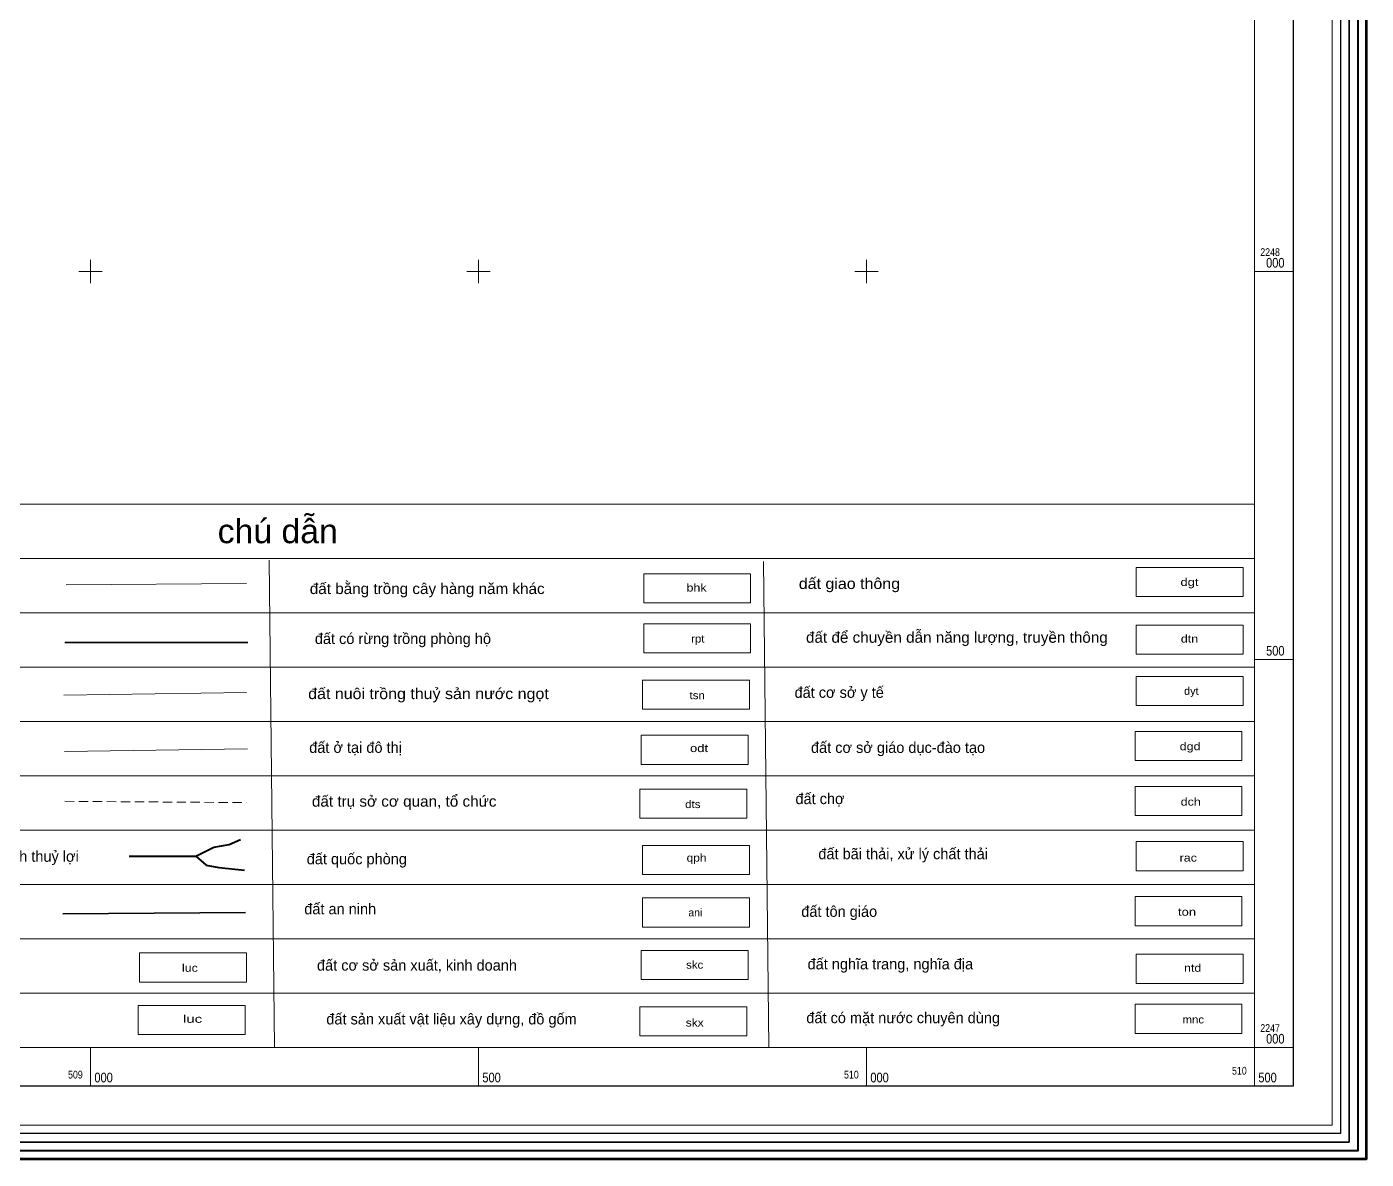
# Model space of a CAD drawing. Header units: metres. Extents: x 506356 to 510922, y 2246675 to 2251661.
# Drawn here: x 508918 to 510644, y 2246856 to 2248315 of the extents above; entities that cross this region are included whole.
import ezdxf
from ezdxf.enums import TextEntityAlignment as Align

# ---------------------------------------------------------------- set-up
doc = ezdxf.new("R2010")
doc.units = ezdxf.units.M
doc.header["$LTSCALE"] = 4
doc.linetypes.add('MEDIUM_DASHED', pattern=[4.5, 3, -1.5])
doc.layers.add('62', color=7, linetype='Continuous', lineweight=13)
doc.layers.add('63', color=7, linetype='Continuous', lineweight=13)

msp = doc.modelspace()

# ---------------------------------------------------------------- linework, layer by layer
at = {"layer": '62'}
for p, q in [((510500, 2247700), (507966.19, 2247700)), ((510500, 2247630), (507966.19, 2247630)), ((509230.25, 2247627.94), (509237.16, 2247000)), ((509867.16, 2247626.27), (509874.05, 2247000)), ((510500, 2247560), (507966.19, 2247560)), ((510500, 2247490), (507966.19, 2247490)), ((508965.38, 2247454.22), (509201.17, 2247457.52)), ((510500, 2247420), (507966.19, 2247420)), ((508966.4, 2247381.6), (509202.19, 2247384.9)), ((510500, 2247350), (507966.19, 2247350)), ((510500, 2247280), (507966.19, 2247280)), ((510500, 2247210), (507966.19, 2247210)), ((510500, 2247140), (507966.19, 2247140)), ((510500, 2247070), (507966.19, 2247070))]:
    msp.add_line(p, q, dxfattribs=at)
at = {"layer": '62', "lineweight": 35}
for p, q in [((508967.03, 2247521.9), (509202.82, 2247521.9)), ((508964.13, 2247172.37), (509199.92, 2247174.02))]:
    msp.add_line(p, q, dxfattribs=at)
at = {"layer": '62', "linetype": 'MEDIUM_DASHED'}
msp.add_line((508967.03, 2247317.22), (509201.17, 2247315.57), dxfattribs=at)
at = {"layer": '62'}
for points in [[(509712.86, 2247610.36), (509850.67, 2247610.36), (509850.67, 2247572.84), (509712.86, 2247572.84)], [(510347.73, 2247618.59), (510485.54, 2247618.59), (510485.54, 2247581.07), (510347.73, 2247581.07)], [(509712.86, 2247545.98), (509850.67, 2247545.98), (509850.67, 2247508.46), (509712.86, 2247508.46)], [(510347.73, 2247544.31), (510485.54, 2247544.31), (510485.54, 2247506.79), (510347.73, 2247506.79)], [(509711.22, 2247473.35), (509849.03, 2247473.35), (509849.03, 2247435.83), (509711.22, 2247435.83)], [(510347.73, 2247478.28), (510485.54, 2247478.28), (510485.54, 2247440.76), (510347.73, 2247440.76)], [(509709.57, 2247402.38), (509847.38, 2247402.38), (509847.38, 2247364.86), (509709.57, 2247364.86)], [(510346.06, 2247407.29), (510483.87, 2247407.29), (510483.87, 2247369.77), (510346.06, 2247369.77)], [(509707.92, 2247333.05), (509845.73, 2247333.05), (509845.73, 2247295.53), (509707.92, 2247295.53)], [(510346.06, 2247336.32), (510483.87, 2247336.32), (510483.87, 2247298.8), (510346.06, 2247298.8)], [(509711.22, 2247260.41), (509849.03, 2247260.41), (509849.03, 2247222.89), (509711.22, 2247222.89)], [(510347.71, 2247265.34), (510485.52, 2247265.34), (510485.52, 2247227.82), (510347.71, 2247227.82)], [(509711.22, 2247192.73), (509849.03, 2247192.73), (509849.03, 2247155.21), (509711.22, 2247155.21)], [(510346.06, 2247194.36), (510483.87, 2247194.36), (510483.87, 2247156.84), (510346.06, 2247156.84)], [(509063.21, 2247121.76), (509201.02, 2247121.76), (509201.02, 2247084.24), (509063.21, 2247084.24)], [(509709.57, 2247125.05), (509847.38, 2247125.05), (509847.38, 2247087.53), (509709.57, 2247087.53)], [(510347.71, 2247120.08), (510485.52, 2247120.08), (510485.52, 2247082.56), (510347.71, 2247082.56)], [(509061.56, 2247054.08), (509199.37, 2247054.08), (509199.37, 2247016.56), (509061.56, 2247016.56)], [(509707.92, 2247052.43), (509845.73, 2247052.43), (509845.73, 2247014.91), (509707.92, 2247014.91)], [(510346.06, 2247055.71), (510483.87, 2247055.71), (510483.87, 2247018.19), (510346.06, 2247018.19)]]:
    msp.add_lwpolyline(points, close=True, dxfattribs=at)
msp.add_lwpolyline([(508968.68, 2247596.18), (509201.17, 2247597.83), (509201.17, 2247597.83)], dxfattribs=at)
at = {"layer": '62', "lineweight": 40}
for points in [[(509049.87, 2247246.64), (509135.62, 2247246.64), (509158.7, 2247258.2), (509178.49, 2247261.5), (509193.33, 2247268.1)], [(509135.62, 2247246.64), (509148.81, 2247235.09), (509165.3, 2247231.79), (509198.28, 2247228.49)]]:
    msp.add_lwpolyline(points, dxfattribs=at)
at = {"layer": '63'}
for p, q in [((508985, 2248000), (509015, 2248000)), ((509000, 2247985), (509000, 2248015)), ((509485, 2248000), (509515, 2248000)), ((509500, 2247985), (509500, 2248015)), ((509985, 2248000), (510015, 2248000)), ((510000, 2247985), (510000, 2248015)), ((510500, 2248000), (510550, 2248000)), ((510500, 2247500), (510550, 2247500)), ((509000, 2246950), (509000, 2247000)), ((509500, 2246950), (509500, 2247000)), ((510000, 2246950), (510000, 2247000)), ((510500, 2246950), (510500, 2247000)), ((510500, 2247000), (510550, 2247000))]:
    msp.add_line(p, q, dxfattribs=at)
at = {"layer": '63', "lineweight": 53}
msp.add_lwpolyline([(506356, 2246856), (506356, 2251144), (510644, 2251144), (510644, 2246856)], close=True, dxfattribs=at)
at = {"layer": '63', "lineweight": 40}
msp.add_lwpolyline([(506367, 2246867), (506367, 2251133), (510633, 2251133), (510633, 2246867)], close=True, dxfattribs=at)
at = {"layer": '63', "lineweight": 35}
msp.add_lwpolyline([(506378, 2246878), (506378, 2251122), (510622, 2251122), (510622, 2246878)], close=True, dxfattribs=at)
at = {"layer": '63', "lineweight": 25}
for points in [[(506389, 2246889), (506389, 2251111), (510611, 2251111), (510611, 2246889)], [(506450, 2246950), (506450, 2251050), (510550, 2251050), (510550, 2246950)]]:
    msp.add_lwpolyline(points, close=True, dxfattribs=at)
at = {"layer": '63'}
for points in [[(506400, 2246900), (506400, 2251100), (510600, 2251100), (510600, 2246900)], [(506500, 2247000), (506500, 2251000), (510500, 2251000), (510500, 2247000)]]:
    msp.add_lwpolyline(points, close=True, dxfattribs=at)

# ---------------------------------------------------------------- texts
at = {"layer": '62'}
for s, height, width, p in [('chú dẫn', 31, 1.05, (509241.27, 2247649.87)), ('dất giao thông', 14, 1.1, (509978.02, 2247590.89)), ('dgt', 10, 1.25, (510416.26, 2247594.81)), ('đất bằng trồng cây hàng năm khác', 14, 1.05, (509433.89, 2247584.33)), ('bhk', 10, 1.2, (509780.99, 2247587.61)), ('đất để chuyền dẫn năng lượng, truyền thông', 14, 1.05, (510116.52, 2247521.56)), ('rpt', 10, 1.1, (509782.59, 2247521.84)), ('dtn', 10, 1.2, (510416.26, 2247521.82)), ('đất nuôi trồng thuỷ sản nước ngọt', 14, 1.1, (509435.53, 2247448.98)), ('dyt', 10, 1.05, (510418.67, 2247454.47)), ('tsn', 10, 1.1, (509781.79, 2247448.86)), ('odt', 10, 1.25, (509784.19, 2247380.67)), ('dgd', 10, 1.2, (510417.07, 2247383.09)), ('đất trụ sở cơ quan, tổ chức', 14, 1.05, (509404.21, 2247310.3)), ('dts', 10, 1.1, (509776.19, 2247308.5)), ('dch', 10, 1.2, (510417.88, 2247311.71)), ('qph', 10, 1.15, (509780.99, 2247239.53)), ('rac', 10, 1.2, (510414.69, 2247239.53)), ('ton', 10, 1.25, (510413.09, 2247169.76)), ('luc', 10, 1.2, (509128.09, 2247097.59)), ('skc', 10, 1.1, (509778.59, 2247101.58)), ('ntd', 10, 1.2, (510420.34, 2247097.57)), ('luc', 10, 1.45, (509131.53, 2247031.82)), ('skx', 10, 1.15, (509778.59, 2247027)), ('mnc', 10, 1.1, (510421.13, 2247031))]:
    msp.add_text(s, height=height, dxfattribs=dict(at, width=width)).set_placement(p, align=Align.CENTER)
for s, height, p in [('đất có rừng trồng phòng hộ', 14, (509402.57, 2247519.96)), ('đất cơ sở y tế', 14, (509964.83, 2247450.58)), ('đất ở tại đô thị', 14, (509341.54, 2247379.65)), ('đất cơ sở giáo dục-đào tạo', 14, (510040.67, 2247379.6)), ('đất chợ', 14, (509940.09, 2247313.57)), ('đất bãi thải, xử lý chất thải', 14, (510047.28, 2247242.6)), ('sông ngòi, mương, công trình thuỷ lợi', 14, (508828.43, 2247239.28)), ('đất quốc phòng', 14, (509343.19, 2247236.02)), ('đất an ninh', 14, (509321.76, 2247171.65)), ('ani', 10, (509779.39, 2247168.95)), ('đất tôn giáo', 14, (509964.84, 2247168.32)), ('đất cơ sở sản xuất, kinh doanh', 14, (509420.7, 2247099.02)), ('đất nghĩa trang, nghĩa địa', 14, (510030.78, 2247100.64)), ('đất sản xuất vật liệu xây dựng, đồ gốm', 14, (509465.21, 2247029.69)), ('đất có mặt nước chuyên dùng', 14, (510047.28, 2247031.31))]:
    msp.add_text(s, height=height, dxfattribs=at).set_placement(p, align=Align.CENTER)
at = {"layer": '63', "width": 0.85}
for s, height, p in [('2248', 10, (510507.5, 2248020)), ('000', 12.5, (510515, 2248005)), ('500', 12.5, (510515, 2247505)), ('2247', 10, (510507.5, 2247020)), ('000', 12.5, (510515, 2247005)), ('000', 12.5, (509005, 2246955)), ('500', 12.5, (509505, 2246955)), ('000', 12.5, (510005, 2246955)), ('500', 12.5, (510505, 2246955))]:
    msp.add_text(s, height=height, dxfattribs=at).set_placement(p)
for s, p in [('509', (508990, 2246960)), ('510', (509990, 2246960)), ('510', (510490, 2246965))]:
    msp.add_text(s, height=10, dxfattribs=at).set_placement(p, align=Align.RIGHT)

doc.saveas('drawing.dxf')
